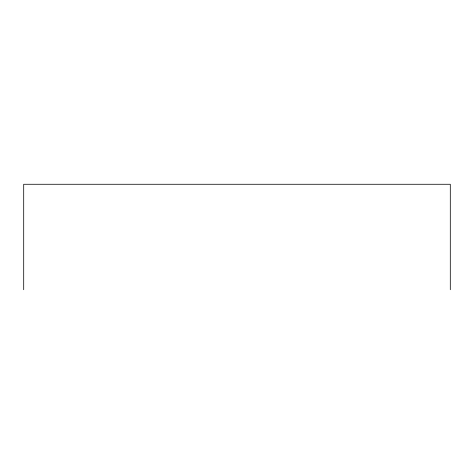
<?xml version="1.0" encoding="UTF-8"?>
<svg xmlns="http://www.w3.org/2000/svg" width="474" height="474" viewBox="0 0 474 474"><rect width="100%" height="100%" fill="white"/><g stroke="black" fill="none" stroke-linecap="round" stroke-linejoin="round"><path stroke-width="0.71" d="M450.3 289.727L450.3 184.273L23.7 184.273L23.7 289.727"/></g></svg>
